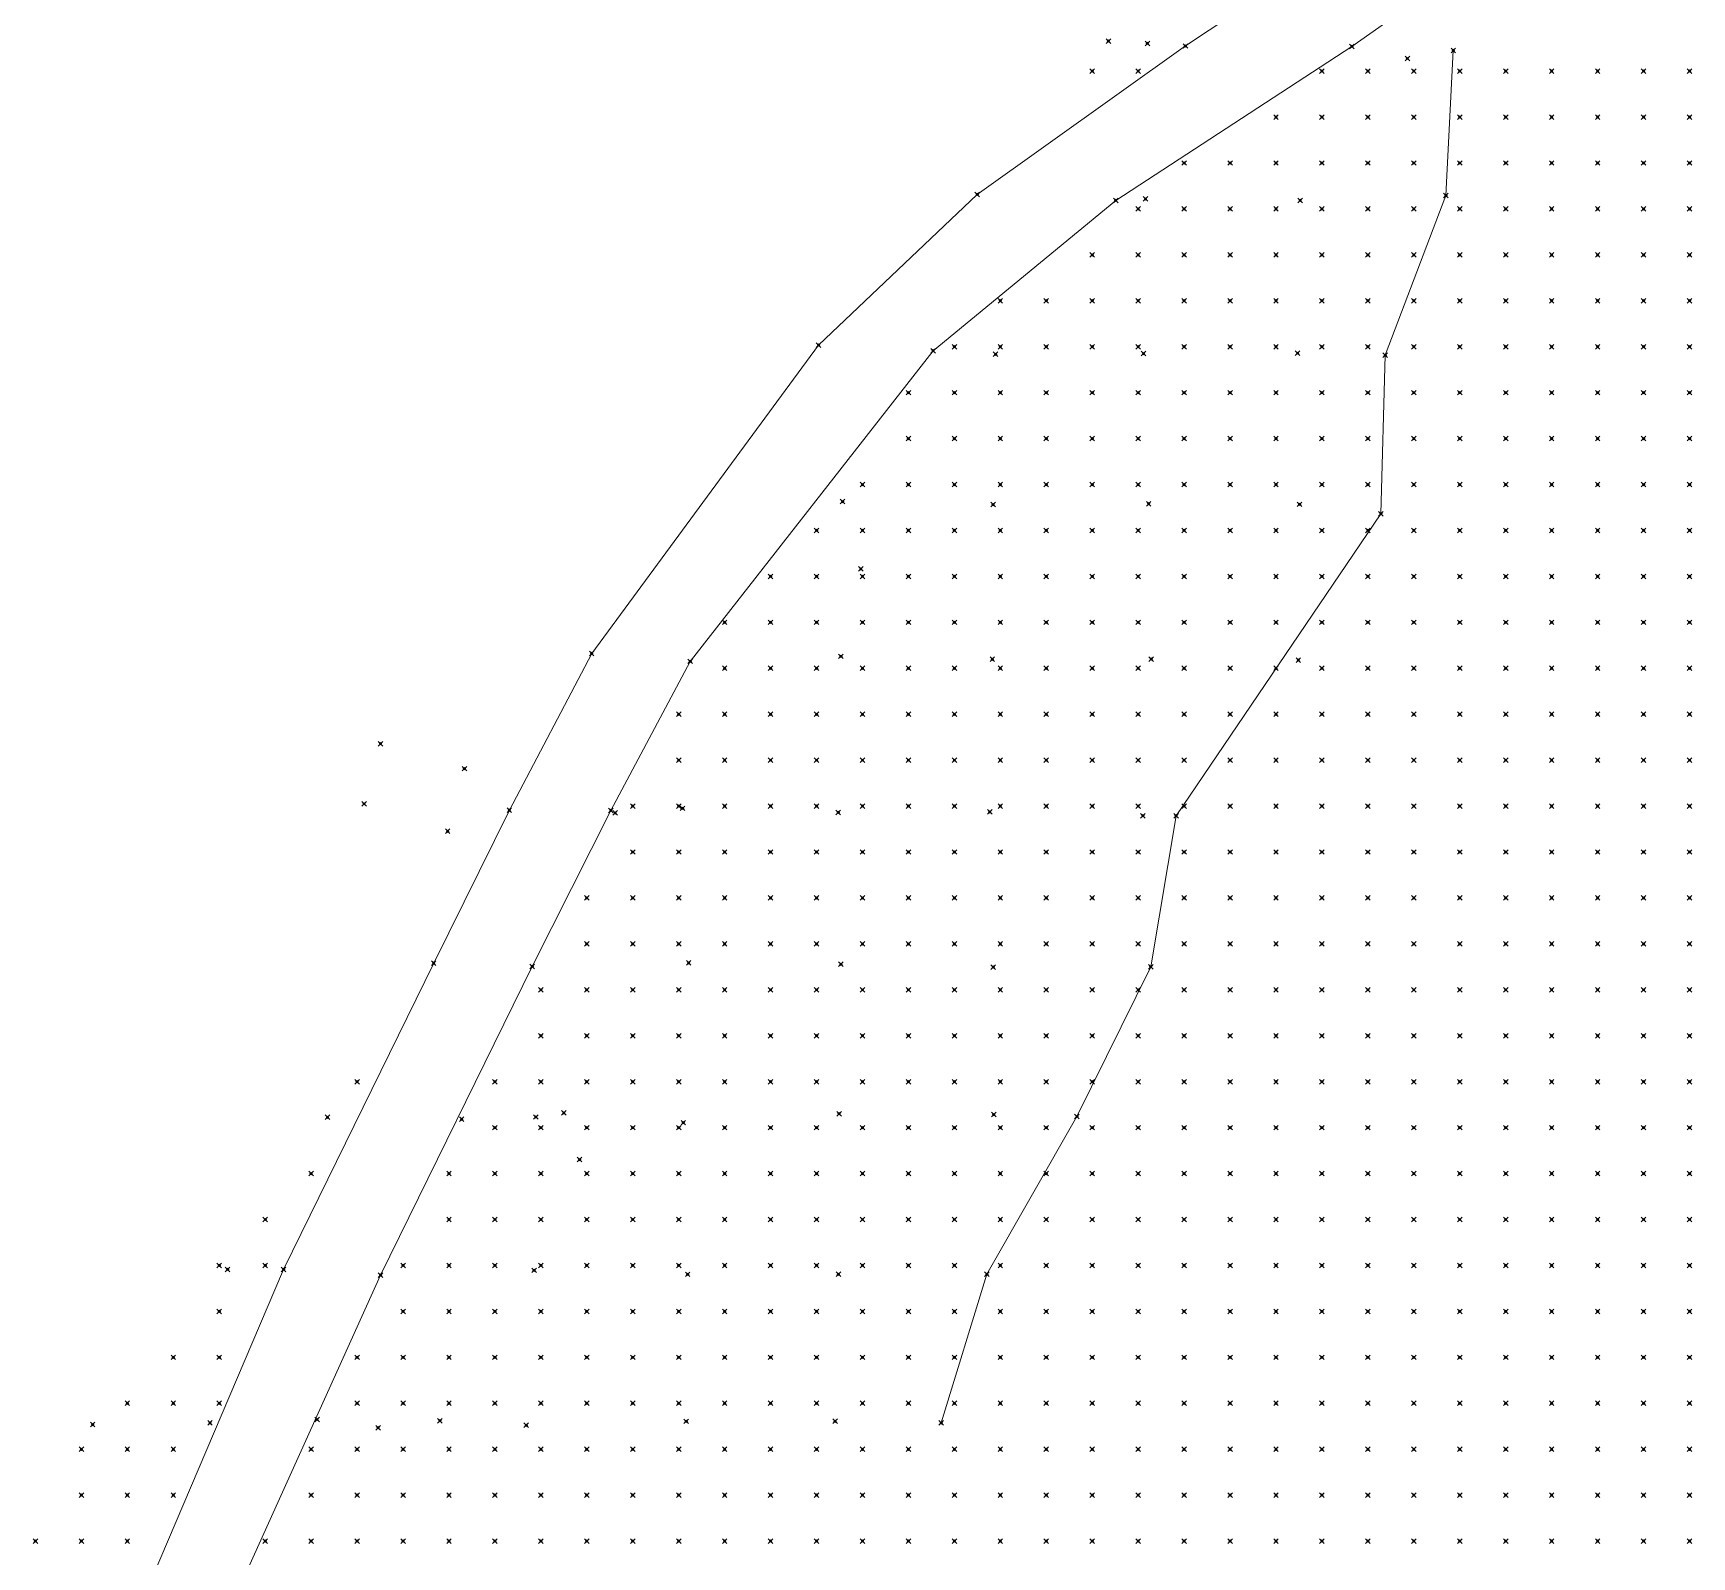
# Model space of a CAD drawing. Header units: metres. Extents: x 441556 to 446409, y 432338 to 461058.
# Drawn here: x 445849.8 to 445958.1, y 432491.5 to 432591 of the extents above; entities that cross this region are included whole.
import ezdxf

# ---------------------------------------------------------------- set-up
doc = ezdxf.new("R2010")
doc.units = ezdxf.units.M
doc.header["$MEASUREMENT"] = 0
doc.header["$PDMODE"] = 35
doc.header["$PDSIZE"] = 0.15
for name, color, linetype, lineweight in [('DTM-BRE-RevN_GRP_ CAROSABIL', 2, 'Continuous', 0), ('DTM-BRE-RevN_GRP_ZID STANCA', 2, 'Continuous', 0), ('DTM-NOK-RevN_LIDAR_co_lidar', 91, 'Continuous', 0), ('DTM-NOK-RevN_RTK', 32, 'Continuous', 0)]:
    doc.layers.add(name, color=color, linetype=linetype, lineweight=lineweight)

msp = doc.modelspace()

# ---------------------------------------------------------------- linework, layer by layer
at = {"layer": 'DTM-BRE-RevN_GRP_ CAROSABIL'}
for p, q in [((445925.064, 432590.175, 317.732), (445940.301, 432600.32, 317.812)), ((445935.935, 432590.144, 317.679), (445950.408, 432600.375, 317.876)), ((445911.479, 432580.484, 317.728), (445925.064, 432590.175, 317.732)), ((445920.518, 432580.089, 317.499), (445935.935, 432590.144, 317.679)), ((445901.115, 432570.644, 317.693), (445911.479, 432580.484, 317.728)), ((445908.594, 432570.27, 317.448), (445920.518, 432580.089, 317.499)), ((445886.306, 432550.509, 317.51), (445901.115, 432570.644, 317.693)), ((445892.738, 432549.994, 317.378), (445908.594, 432570.27, 317.448)), ((445880.932, 432540.279, 317.439), (445886.306, 432550.509, 317.51)), ((445887.555, 432540.262, 317.376), (445892.738, 432549.994, 317.378)), ((445875.991, 432530.288, 317.386), (445880.932, 432540.279, 317.439)), ((445882.422, 432530.075, 317.367), (445887.555, 432540.262, 317.376)), ((445866.19, 432510.288, 317.387), (445875.991, 432530.288, 317.386)), ((445872.521, 432509.921, 317.301), (445882.422, 432530.075, 317.367)), ((445857.622, 432490.144, 317.34), (445866.19, 432510.288, 317.387)), ((445863.687, 432490.338, 317.242), (445872.521, 432509.921, 317.301))]:
    msp.add_line(p, q, dxfattribs=at)
at = {"layer": 'DTM-BRE-RevN_GRP_ZID STANCA'}
for p, q in [((445942.072, 432580.406, 317.667), (445942.554, 432589.883, 317.989)), ((445938.11, 432569.982, 317.192), (445942.072, 432580.406, 317.667)), ((445937.829, 432559.632, 317.355), (445938.11, 432569.982, 317.192)), ((445924.456, 432539.91, 317.011), (445937.829, 432559.632, 317.355)), ((445922.806, 432530.052, 316.981), (445924.456, 432539.91, 317.011)), ((445917.978, 432520.273, 317.262), (445922.806, 432530.052, 316.981)), ((445912.105, 432509.976, 317.019), (445917.978, 432520.273, 317.262)), ((445909.124, 432500.264, 317.192), (445912.105, 432509.976, 317.019))]:
    msp.add_line(p, q, dxfattribs=at)
at = {"layer": 'DTM-NOK-RevN_LIDAR_co_lidar'}
for p in [(445918.982, 432588.533, 317.623), (445921.981, 432588.533, 317.63), (445933.979, 432588.533, 317.624), (445936.978, 432588.533, 317.532), (445939.977, 432588.533, 317.541), (445942.977, 432588.533, 317.73), (445945.976, 432588.533, 317.982), (445948.976, 432588.533, 318.281), (445951.975, 432588.533, 319.297), (445954.974, 432588.533, 319.992), (445957.974, 432588.533, 319.845), (445930.979, 432585.533, 317.578), (445933.979, 432585.533, 317.634), (445936.978, 432585.533, 317.685), (445939.977, 432585.533, 317.58), (445942.977, 432585.533, 317.66), (445945.976, 432585.533, 318.165), (445948.976, 432585.533, 318.366), (445951.975, 432585.533, 323.137), (445954.974, 432585.533, 324.446), (445957.974, 432585.533, 323.581), (445924.98, 432582.534, 317.509), (445927.98, 432582.534, 317.488), (445930.979, 432582.534, 317.579), (445933.979, 432582.534, 317.637), (445936.978, 432582.534, 317.519), (445939.977, 432582.534, 317.538), (445942.977, 432582.534, 317.69), (445945.976, 432582.534, 318.116), (445948.976, 432582.534, 319.229), (445951.975, 432582.534, 328.773), (445954.974, 432582.534, 331.129), (445957.974, 432582.534, 330.775), (445921.981, 432579.535, 317.457), (445924.98, 432579.535, 317.514), (445927.98, 432579.535, 317.543), (445930.979, 432579.535, 317.425), (445933.979, 432579.535, 317.425), (445936.978, 432579.535, 317.444), (445939.977, 432579.535, 317.511), (445942.977, 432579.535, 317.679), (445945.976, 432579.535, 317.961), (445948.976, 432579.535, 318.66), (445951.975, 432579.535, 329.455), (445954.974, 432579.535, 333.124), (445957.974, 432579.535, 332.967), (445918.982, 432576.535, 317.54), (445921.981, 432576.535, 317.618), (445924.98, 432576.535, 317.55), (445927.98, 432576.535, 317.394), (445930.979, 432576.535, 317.385), (445933.979, 432576.535, 317.384), (445936.978, 432576.535, 317.439), (445939.977, 432576.535, 317.522), (445942.977, 432576.535, 318.1), (445945.976, 432576.535, 318.747), (445948.976, 432576.535, 320.452), (445951.975, 432576.535, 328.309), (445954.974, 432576.535, 335.209), (445957.974, 432576.535, 337.385), (445912.983, 432573.536, 317.515), (445915.982, 432573.536, 317.685), (445918.982, 432573.536, 317.855), (445921.981, 432573.536, 317.71), (445924.98, 432573.536, 317.413), (445927.98, 432573.536, 317.383), (445930.979, 432573.536, 317.369), (445933.979, 432573.536, 317.386), (445936.978, 432573.536, 317.361), (445939.977, 432573.536, 317.448), (445942.977, 432573.536, 319.695), (445945.976, 432573.536, 322.691), (445948.976, 432573.536, 322.791), (445951.975, 432573.536, 330.433), (445954.974, 432573.536, 338.042), (445957.974, 432573.536, 340.726), (445909.984, 432570.536, 317.521), (445912.983, 432570.536, 317.728), (445915.982, 432570.536, 317.892), (445918.982, 432570.536, 317.804), (445921.981, 432570.536, 317.502), (445924.98, 432570.536, 317.394), (445927.98, 432570.536, 317.366), (445930.979, 432570.536, 317.354), (445933.979, 432570.536, 317.349), (445936.978, 432570.536, 317.245), (445939.977, 432570.536, 317.361), (445942.977, 432570.536, 319.04), (445945.976, 432570.536, 323.284), (445948.976, 432570.536, 326.225), (445951.975, 432570.536, 338.258), (445954.974, 432570.536, 343.844), (445957.974, 432570.536, 344.15), (445906.984, 432567.537, 317.499), (445909.984, 432567.537, 317.48), (445912.983, 432567.537, 317.822), (445915.982, 432567.537, 317.699), (445918.982, 432567.537, 317.559), (445921.981, 432567.537, 317.414), (445924.98, 432567.537, 317.406), (445927.98, 432567.537, 317.365), (445930.979, 432567.537, 317.336), (445933.979, 432567.537, 317.327), (445936.978, 432567.537, 317.213), (445939.977, 432567.537, 317.592), (445942.977, 432567.537, 319.124), (445945.976, 432567.537, 328.441), (445948.976, 432567.537, 338.711), (445951.975, 432567.537, 347.463), (445954.974, 432567.537, 347.069), (445957.974, 432567.537, 345.468), (445906.984, 432564.538, 317.374), (445909.984, 432564.538, 317.589), (445912.983, 432564.538, 317.672), (445915.982, 432564.538, 317.505), (445918.982, 432564.538, 317.426), (445921.981, 432564.538, 317.401), (445924.98, 432564.538, 317.401), (445927.98, 432564.538, 317.345), (445930.979, 432564.538, 317.289), (445933.979, 432564.538, 317.183), (445936.978, 432564.538, 317.203), (445939.977, 432564.538, 317.513), (445942.977, 432564.538, 319.484), (445945.976, 432564.538, 327.434), (445948.976, 432564.538, 341.494), (445951.975, 432564.538, 348.536), (445954.974, 432564.538, 348.198), (445957.974, 432564.538, 345.866), (445903.985, 432561.538, 317.358), (445906.984, 432561.538, 317.422), (445909.984, 432561.538, 317.51), (445912.983, 432561.538, 317.443), (445915.982, 432561.538, 317.397), (445918.982, 432561.538, 317.379), (445921.981, 432561.538, 317.37), (445924.98, 432561.538, 317.346), (445927.98, 432561.538, 317.28), (445930.979, 432561.538, 317.227), (445933.979, 432561.538, 317.124), (445936.978, 432561.538, 317.325), (445939.977, 432561.538, 317.825), (445942.977, 432561.538, 320.035), (445945.976, 432561.538, 329.507), (445948.976, 432561.538, 342.897), (445951.975, 432561.538, 348.77), (445954.974, 432561.538, 349.051), (445957.974, 432561.538, 348.433), (445900.985, 432558.539, 317.472), (445903.985, 432558.539, 317.356), (445906.984, 432558.539, 317.454), (445909.984, 432558.539, 317.334), (445912.983, 432558.539, 317.363), (445915.982, 432558.539, 317.352), (445918.982, 432558.539, 317.376), (445921.981, 432558.539, 317.333), (445924.98, 432558.539, 317.275), (445927.98, 432558.539, 317.203), (445930.979, 432558.539, 317.127), (445933.979, 432558.539, 317.142), (445936.978, 432558.539, 317.42), (445939.977, 432558.539, 318.081), (445942.977, 432558.539, 323.237), (445945.976, 432558.539, 331.054), (445948.976, 432558.539, 342.031), (445951.975, 432558.539, 348.628), (445954.974, 432558.539, 349.792), (445957.974, 432558.539, 348.752), (445897.986, 432555.539, 317.45), (445900.985, 432555.539, 317.485), (445903.985, 432555.539, 317.46), (445906.984, 432555.539, 317.205), (445909.984, 432555.539, 317.256), (445912.983, 432555.539, 317.329), (445915.982, 432555.539, 317.34), (445918.982, 432555.539, 317.335), (445921.981, 432555.539, 317.266), (445924.98, 432555.539, 317.239), (445927.98, 432555.539, 317.183), (445930.979, 432555.539, 317.119), (445933.979, 432555.539, 317.238), (445936.978, 432555.539, 317.685), (445939.977, 432555.539, 319.369), (445942.977, 432555.539, 325.037), (445945.976, 432555.539, 333.137), (445948.976, 432555.539, 338.321), (445951.975, 432555.539, 349.038), (445954.974, 432555.539, 350.306), (445957.974, 432555.539, 350.611), (445894.987, 432552.54, 317.435), (445897.986, 432552.54, 317.366), (445900.985, 432552.54, 317.512), (445903.985, 432552.54, 317.201), (445906.984, 432552.54, 317.114), (445909.984, 432552.54, 317.209), (445912.983, 432552.54, 317.279), (445915.982, 432552.54, 317.322), (445918.982, 432552.54, 317.285), (445921.981, 432552.54, 317.229), (445924.98, 432552.54, 317.214), (445927.98, 432552.54, 317.193), (445930.979, 432552.54, 317.24), (445933.979, 432552.54, 317.479), (445936.978, 432552.54, 317.801), (445939.977, 432552.54, 325.214), (445942.977, 432552.54, 327.221), (445945.976, 432552.54, 327.821), (445948.976, 432552.54, 349.34), (445951.975, 432552.54, 351.546), (445954.974, 432552.54, 351.506), (445957.974, 432552.54, 351.36), (445894.987, 432549.541, 317.338), (445897.986, 432549.541, 317.519), (445900.985, 432549.541, 317.181), (445903.985, 432549.541, 317.015), (445906.984, 432549.541, 317.065), (445909.984, 432549.541, 317.196), (445912.983, 432549.541, 317.263), (445915.982, 432549.541, 317.254), (445918.982, 432549.541, 317.198), (445921.981, 432549.541, 317.159), (445924.98, 432549.541, 317.157), (445927.98, 432549.541, 317.193), (445930.979, 432549.541, 317.299), (445933.979, 432549.541, 317.742), (445936.978, 432549.541, 318.243), (445939.977, 432549.541, 327.367), (445942.977, 432549.541, 339.962), (445945.976, 432549.541, 342.688), (445948.976, 432549.541, 351.286), (445951.975, 432549.541, 352.13), (445954.974, 432549.541, 352.328), (445957.974, 432549.541, 352.631), (445891.987, 432546.541, 317.433), (445894.987, 432546.541, 317.428), (445897.986, 432546.541, 317.556), (445900.985, 432546.541, 317.143), (445903.985, 432546.541, 317.013), (445906.984, 432546.541, 317.061), (445909.984, 432546.541, 317.181), (445912.983, 432546.541, 317.264), (445915.982, 432546.541, 317.217), (445918.982, 432546.541, 317.172), (445921.981, 432546.541, 317.117), (445924.98, 432546.541, 317.094), (445927.98, 432546.541, 317.218), (445930.979, 432546.541, 317.658), (445933.979, 432546.541, 319.988), (445936.978, 432546.541, 322.143), (445939.977, 432546.541, 332.865), (445942.977, 432546.541, 345.561), (445945.976, 432546.541, 351.189), (445948.976, 432546.541, 351.998), (445951.975, 432546.541, 352.529), (445954.974, 432546.541, 352.975), (445957.974, 432546.541, 353.212), (445891.987, 432543.542, 317.373), (445894.987, 432543.542, 317.459), (445897.986, 432543.542, 317.382), (445900.985, 432543.542, 317.158), (445903.985, 432543.542, 317.138), (445906.984, 432543.542, 317.154), (445909.984, 432543.542, 317.222), (445912.983, 432543.542, 317.234), (445915.982, 432543.542, 317.204), (445918.982, 432543.542, 317.14), (445921.981, 432543.542, 317.055), (445924.98, 432543.542, 317.074), (445927.98, 432543.542, 318.239), (445930.979, 432543.542, 320.244), (445933.979, 432543.542, 330.089), (445936.978, 432543.542, 333.431), (445939.977, 432543.542, 341.855), (445942.977, 432543.542, 349.688), (445945.976, 432543.542, 351.681), (445948.976, 432543.542, 352.607), (445951.975, 432543.542, 353.027), (445954.974, 432543.542, 353.484), (445957.974, 432543.542, 353.683), (445888.988, 432540.543, 317.381), (445891.987, 432540.543, 317.449), (445894.987, 432540.543, 317.521), (445897.986, 432540.543, 317.268), (445900.985, 432540.543, 317.195), (445903.985, 432540.543, 317.247), (445906.984, 432540.543, 317.277), (445909.984, 432540.543, 317.256), (445912.983, 432540.543, 317.18), (445915.982, 432540.543, 317.12), (445918.982, 432540.543, 317.067), (445921.981, 432540.543, 317.017), (445924.98, 432540.543, 317.148), (445927.98, 432540.543, 320.376), (445930.979, 432540.543, 326.031), (445933.979, 432540.543, 329.06), (445936.978, 432540.543, 337.726), (445939.977, 432540.543, 347.628), (445942.977, 432540.543, 351.026), (445945.976, 432540.543, 351.921), (445948.976, 432540.543, 352.873), (445951.975, 432540.543, 353.205), (445954.974, 432540.543, 353.676), (445957.974, 432540.543, 354.013), (445888.988, 432537.543, 317.222), (445891.987, 432537.543, 317.553), (445894.987, 432537.543, 317.4), (445897.986, 432537.543, 317.15), (445900.985, 432537.543, 317.162), (445903.985, 432537.543, 317.23), (445906.984, 432537.543, 317.271), (445909.984, 432537.543, 317.216), (445912.983, 432537.543, 317.13), (445915.982, 432537.543, 317.08), (445918.982, 432537.543, 317), (445921.981, 432537.543, 316.965), (445924.98, 432537.543, 317.133), (445927.98, 432537.543, 320.518), (445930.979, 432537.543, 331.667), (445933.979, 432537.543, 335.2), (445936.978, 432537.543, 342.746), (445939.977, 432537.543, 349.428), (445942.977, 432537.543, 351.12), (445945.976, 432537.543, 352.196), (445948.976, 432537.543, 353.069), (445951.975, 432537.543, 353.48), (445954.974, 432537.543, 354.257), (445957.974, 432537.543, 354.624), (445885.988, 432534.544, 317.324), (445888.988, 432534.544, 317.141), (445891.987, 432534.544, 317.351), (445894.987, 432534.544, 317.184), (445897.986, 432534.544, 317.101), (445900.985, 432534.544, 317.159), (445903.985, 432534.544, 317.183), (445906.984, 432534.544, 317.192), (445909.984, 432534.544, 317.132), (445912.983, 432534.544, 317.058), (445915.982, 432534.544, 316.983), (445918.982, 432534.544, 316.872), (445921.981, 432534.544, 316.912), (445924.98, 432534.544, 317.163), (445927.98, 432534.544, 319.521), (445930.979, 432534.544, 336.139), (445933.979, 432534.544, 339.125), (445936.978, 432534.544, 344.663), (445939.977, 432534.544, 349.59), (445942.977, 432534.544, 350.989), (445945.976, 432534.544, 352.415), (445948.976, 432534.544, 353.096), (445951.975, 432534.544, 353.678), (445954.974, 432534.544, 354.57), (445957.974, 432534.544, 355.085), (445885.988, 432531.544, 317.02), (445888.988, 432531.544, 317.002), (445891.987, 432531.544, 317.075), (445894.987, 432531.544, 316.981), (445897.986, 432531.544, 317.041), (445900.985, 432531.544, 317.106), (445903.985, 432531.544, 317.146), (445906.984, 432531.544, 317.146), (445909.984, 432531.544, 317.064), (445912.983, 432531.544, 316.985), (445915.982, 432531.544, 316.921), (445918.982, 432531.544, 316.856), (445921.981, 432531.544, 316.903), (445924.98, 432531.544, 317.336), (445927.98, 432531.544, 321.51), (445930.979, 432531.544, 333.814), (445933.979, 432531.544, 340.399), (445936.978, 432531.544, 347.695), (445939.977, 432531.544, 349.743), (445942.977, 432531.544, 350.71), (445945.976, 432531.544, 352.268), (445948.976, 432531.544, 353.021), (445951.975, 432531.544, 353.784), (445954.974, 432531.544, 354.72), (445957.974, 432531.544, 355.189), (445882.989, 432528.545, 317.336), (445885.988, 432528.545, 317.027), (445888.988, 432528.545, 317.073), (445891.987, 432528.545, 316.951), (445894.987, 432528.545, 316.92), (445897.986, 432528.545, 316.975), (445900.985, 432528.545, 317.064), (445903.985, 432528.545, 317.106), (445906.984, 432528.545, 317.091), (445909.984, 432528.545, 317.016), (445912.983, 432528.545, 316.937), (445915.982, 432528.545, 316.856), (445918.982, 432528.545, 316.892), (445921.981, 432528.545, 317.085), (445924.98, 432528.545, 318.053), (445927.98, 432528.545, 320.771), (445930.979, 432528.545, 333.3), (445933.979, 432528.545, 344.651), (445936.978, 432528.545, 347.915), (445939.977, 432528.545, 349.729), (445942.977, 432528.545, 350.51), (445945.976, 432528.545, 352.194), (445948.976, 432528.545, 352.894), (445951.975, 432528.545, 353.736), (445954.974, 432528.545, 354.658), (445957.974, 432528.545, 355.049), (445882.989, 432525.546, 317.132), (445885.988, 432525.546, 317.11), (445888.988, 432525.546, 316.94), (445891.987, 432525.546, 316.894), (445894.987, 432525.546, 316.922), (445897.986, 432525.546, 316.934), (445900.985, 432525.546, 316.965), (445903.985, 432525.546, 317.007), (445906.984, 432525.546, 317.038), (445909.984, 432525.546, 316.98), (445912.983, 432525.546, 316.896), (445915.982, 432525.546, 316.904), (445918.982, 432525.546, 316.978), (445921.981, 432525.546, 318.212), (445924.98, 432525.546, 321.043), (445927.98, 432525.546, 325.674), (445930.979, 432525.546, 336.444), (445933.979, 432525.546, 343.582), (445936.978, 432525.546, 347.005), (445939.977, 432525.546, 349.157), (445942.977, 432525.546, 350.423), (445945.976, 432525.546, 351.996), (445948.976, 432525.546, 352.591), (445951.975, 432525.546, 353.145), (445954.974, 432525.546, 354.175), (445957.974, 432525.546, 354.604), (445870.992, 432522.546, 317.423), (445879.99, 432522.546, 317.324), (445882.989, 432522.546, 317.049), (445885.988, 432522.546, 317.302), (445888.988, 432522.546, 316.918), (445891.987, 432522.546, 316.906), (445894.987, 432522.546, 316.959), (445897.986, 432522.546, 317.006), (445900.985, 432522.546, 317.053), (445903.985, 432522.546, 317.095), (445906.984, 432522.546, 317.04), (445909.984, 432522.546, 316.972), (445912.983, 432522.546, 316.893), (445915.982, 432522.546, 316.96), (445918.982, 432522.546, 317.195), (445921.981, 432522.546, 318.015), (445924.98, 432522.546, 322.31), (445927.98, 432522.546, 329.25), (445930.979, 432522.546, 336.728), (445933.979, 432522.546, 343.325), (445936.978, 432522.546, 346.241), (445939.977, 432522.546, 348.465), (445942.977, 432522.546, 350.165), (445945.976, 432522.546, 351.142), (445948.976, 432522.546, 351.947), (445951.975, 432522.546, 352.412), (445954.974, 432522.546, 353.232), (445957.974, 432522.546, 354.086), (445879.99, 432519.547, 317.125), (445882.989, 432519.547, 317.378), (445885.988, 432519.547, 317.009), (445888.988, 432519.547, 316.847), (445891.987, 432519.547, 316.968), (445894.987, 432519.547, 317.034), (445897.986, 432519.547, 317.069), (445900.985, 432519.547, 317.116), (445903.985, 432519.547, 317.112), (445906.984, 432519.547, 317.041), (445909.984, 432519.547, 316.938), (445912.983, 432519.547, 316.899), (445915.982, 432519.547, 316.982), (445918.982, 432519.547, 317.262), (445921.981, 432519.547, 319.026), (445924.98, 432519.547, 325.881), (445927.98, 432519.547, 331.257), (445930.979, 432519.547, 337.805), (445933.979, 432519.547, 343.261), (445936.978, 432519.547, 345.595), (445939.977, 432519.547, 347.735), (445942.977, 432519.547, 349.308), (445945.976, 432519.547, 349.949), (445948.976, 432519.547, 350.674), (445951.975, 432519.547, 351.532), (445954.974, 432519.547, 352.43), (445957.974, 432519.547, 353.461), (445867.992, 432516.547, 317.417), (445876.99, 432516.547, 317.218), (445879.99, 432516.547, 317.047), (445882.989, 432516.547, 317.467), (445885.988, 432516.547, 316.919), (445888.988, 432516.547, 316.863), (445891.987, 432516.547, 317.069), (445894.987, 432516.547, 317.14), (445897.986, 432516.547, 317.139), (445900.985, 432516.547, 317.141), (445903.985, 432516.547, 317.082), (445906.984, 432516.547, 317.02), (445909.984, 432516.547, 316.94), (445912.983, 432516.547, 316.938), (445915.982, 432516.547, 316.988), (445918.982, 432516.547, 317.499), (445921.981, 432516.547, 319.791), (445924.98, 432516.547, 328.923), (445927.98, 432516.547, 331.499), (445930.979, 432516.547, 338.692), (445933.979, 432516.547, 343.06), (445936.978, 432516.547, 344.856), (445939.977, 432516.547, 345.722), (445942.977, 432516.547, 348.473), (445945.976, 432516.547, 349.167), (445948.976, 432516.547, 350.024), (445951.975, 432516.547, 351.252), (445954.974, 432516.547, 352.222), (445957.974, 432516.547, 352.895), (445864.993, 432513.548, 317.417), (445876.99, 432513.548, 317.019), (445879.99, 432513.548, 317.318), (445882.989, 432513.548, 317.226), (445885.988, 432513.548, 316.939), (445888.988, 432513.548, 316.912), (445891.987, 432513.548, 317.111), (445894.987, 432513.548, 317.17), (445897.986, 432513.548, 317.104), (445900.985, 432513.548, 317.078), (445903.985, 432513.548, 317.043), (445906.984, 432513.548, 317), (445909.984, 432513.548, 316.948), (445912.983, 432513.548, 316.962), (445915.982, 432513.548, 317.129), (445918.982, 432513.548, 318.132), (445921.981, 432513.548, 319.884), (445924.98, 432513.548, 327.825), (445927.98, 432513.548, 333.046), (445930.979, 432513.548, 337.193), (445933.979, 432513.548, 340.578), (445936.978, 432513.548, 342.024), (445939.977, 432513.548, 343.817), (445942.977, 432513.548, 348.12), (445945.976, 432513.548, 347.573), (445948.976, 432513.548, 348.591), (445951.975, 432513.548, 350.671), (445954.974, 432513.548, 352.006), (445957.974, 432513.548, 352.656), (445861.993, 432510.549, 317.313), (445864.993, 432510.549, 317.414), (445873.991, 432510.549, 317.246), (445876.99, 432510.549, 316.94), (445879.99, 432510.549, 317.287), (445882.989, 432510.549, 316.963), (445885.988, 432510.549, 316.931), (445888.988, 432510.549, 317.013), (445891.987, 432510.549, 317.165), (445894.987, 432510.549, 317.205), (445897.986, 432510.549, 317.168), (445900.985, 432510.549, 317.087), (445903.985, 432510.549, 316.975), (445906.984, 432510.549, 316.955), (445909.984, 432510.549, 316.961), (445912.983, 432510.549, 317.159), (445915.982, 432510.549, 317.685), (445918.982, 432510.549, 318.374), (445921.981, 432510.549, 322.163), (445924.98, 432510.549, 328.999), (445927.98, 432510.549, 333.692), (445930.979, 432510.549, 336.174), (445933.979, 432510.549, 338.414), (445936.978, 432510.549, 339.64), (445939.977, 432510.549, 341.689), (445942.977, 432510.549, 345.091), (445945.976, 432510.549, 345.995), (445948.976, 432510.549, 347.58), (445951.975, 432510.549, 350.19), (445954.974, 432510.549, 351.465), (445957.974, 432510.549, 352.499), (445861.993, 432507.549, 317.35), (445873.991, 432507.549, 316.91), (445876.99, 432507.549, 317.178), (445879.99, 432507.549, 317.19), (445882.989, 432507.549, 316.96), (445885.988, 432507.549, 316.956), (445888.988, 432507.549, 317.059), (445891.987, 432507.549, 317.158), (445894.987, 432507.549, 317.207), (445897.986, 432507.549, 317.171), (445900.985, 432507.549, 317.057), (445903.985, 432507.549, 316.974), (445906.984, 432507.549, 316.988), (445909.984, 432507.549, 317.003), (445912.983, 432507.549, 317.299), (445915.982, 432507.549, 317.692), (445918.982, 432507.549, 317.991), (445921.981, 432507.549, 321.892), (445924.98, 432507.549, 328.456), (445927.98, 432507.549, 332.024), (445930.979, 432507.549, 334.216), (445933.979, 432507.549, 336.29), (445936.978, 432507.549, 337.388), (445939.977, 432507.549, 340.206), (445942.977, 432507.549, 341.91), (445945.976, 432507.549, 345.36), (445948.976, 432507.549, 347.729), (445951.975, 432507.549, 349.02), (445954.974, 432507.549, 350.402), (445957.974, 432507.549, 352.132), (445858.994, 432504.55, 317.284), (445861.993, 432504.55, 317.345), (445870.992, 432504.55, 317.238), (445873.991, 432504.55, 316.916), (445876.99, 432504.55, 317.199), (445879.99, 432504.55, 317.085), (445882.989, 432504.55, 317.039), (445885.988, 432504.55, 317.023), (445888.988, 432504.55, 317.081), (445891.987, 432504.55, 317.134), (445894.987, 432504.55, 317.218), (445897.986, 432504.55, 317.188), (445900.985, 432504.55, 317.119), (445903.985, 432504.55, 317.085), (445906.984, 432504.55, 317.062), (445909.984, 432504.55, 317.062), (445912.983, 432504.55, 317.414), (445915.982, 432504.55, 318.027), (445918.982, 432504.55, 318.918), (445921.981, 432504.55, 325.814), (445924.98, 432504.55, 328.068), (445927.98, 432504.55, 330.806), (445930.979, 432504.55, 332.273), (445933.979, 432504.55, 334.347), (445936.978, 432504.55, 336.618), (445939.977, 432504.55, 339.752), (445942.977, 432504.55, 340.909), (445945.976, 432504.55, 343.66), (445948.976, 432504.55, 346.638), (445951.975, 432504.55, 348.531), (445954.974, 432504.55, 350.478), (445957.974, 432504.55, 352.182), (445855.995, 432501.551, 317.214), (445858.994, 432501.551, 317.3), (445861.993, 432501.551, 317.316), (445870.992, 432501.551, 316.931), (445873.991, 432501.551, 317.162), (445876.99, 432501.551, 317.147), (445879.99, 432501.551, 317.122), (445882.989, 432501.551, 317.137), (445885.988, 432501.551, 317.169), (445888.988, 432501.551, 317.154), (445891.987, 432501.551, 317.138), (445894.987, 432501.551, 317.184), (445897.986, 432501.551, 317.176), (445900.985, 432501.551, 317.194), (445903.985, 432501.551, 317.153), (445906.984, 432501.551, 317.181), (445909.984, 432501.551, 317.177), (445912.983, 432501.551, 317.482), (445915.982, 432501.551, 317.709), (445918.982, 432501.551, 319.825), (445921.981, 432501.551, 324.499), (445924.98, 432501.551, 324.862), (445927.98, 432501.551, 328.203), (445930.979, 432501.551, 331.087), (445933.979, 432501.551, 332.718), (445936.978, 432501.551, 334.819), (445939.977, 432501.551, 336.743), (445942.977, 432501.551, 339.394), (445945.976, 432501.551, 341.009), (445948.976, 432501.551, 345.663), (445951.975, 432501.551, 346.88), (445954.974, 432501.551, 350.712), (445957.974, 432501.551, 352.262), (445852.995, 432498.551, 317.249), (445855.995, 432498.551, 317.213), (445858.994, 432498.551, 317.283), (445867.992, 432498.551, 317.173), (445870.992, 432498.551, 317.101), (445873.991, 432498.551, 317.494), (445876.99, 432498.551, 317.253), (445879.99, 432498.551, 317.169), (445882.989, 432498.551, 317.202), (445885.988, 432498.551, 317.243), (445888.988, 432498.551, 317.202), (445891.987, 432498.551, 317.177), (445894.987, 432498.551, 317.178), (445897.986, 432498.551, 317.18), (445900.985, 432498.551, 317.214), (445903.985, 432498.551, 317.221), (445906.984, 432498.551, 317.272), (445909.984, 432498.551, 317.299), (445912.983, 432498.551, 317.443), (445915.982, 432498.551, 317.626), (445918.982, 432498.551, 319.604), (445921.981, 432498.551, 321.018), (445924.98, 432498.551, 323.092), (445927.98, 432498.551, 324.701), (445930.979, 432498.551, 330.756), (445933.979, 432498.551, 332.54), (445936.978, 432498.551, 333.806), (445939.977, 432498.551, 336.083), (445942.977, 432498.551, 337.772), (445945.976, 432498.551, 342.097), (445948.976, 432498.551, 345.427), (445951.975, 432498.551, 347.826), (445954.974, 432498.551, 351.551), (445957.974, 432498.551, 352.59), (445852.995, 432495.552, 317.312), (445855.995, 432495.552, 317.19), (445858.994, 432495.552, 317.274), (445867.992, 432495.552, 316.992), (445870.992, 432495.552, 317.623), (445873.991, 432495.552, 317.83), (445876.99, 432495.552, 317.578), (445879.99, 432495.552, 317.16), (445882.989, 432495.552, 317.221), (445885.988, 432495.552, 317.215), (445888.988, 432495.552, 317.16), (445891.987, 432495.552, 317.118), (445894.987, 432495.552, 317.115), (445897.986, 432495.552, 317.081), (445900.985, 432495.552, 317.141), (445903.985, 432495.552, 317.298), (445906.984, 432495.552, 317.428), (445909.984, 432495.552, 317.627), (445912.983, 432495.552, 317.655), (445915.982, 432495.552, 317.852), (445918.982, 432495.552, 318.761), (445921.981, 432495.552, 319.103), (445924.98, 432495.552, 319.397), (445927.98, 432495.552, 320.991), (445930.979, 432495.552, 330.554), (445933.979, 432495.552, 333.151), (445936.978, 432495.552, 330.902), (445939.977, 432495.552, 335.89), (445942.977, 432495.552, 339.184), (445945.976, 432495.552, 343.129), (445948.976, 432495.552, 345.459), (445951.975, 432495.552, 350.103), (445954.974, 432495.552, 351.923), (445957.974, 432495.552, 352.685), (445849.996, 432492.552, 317.347), (445852.995, 432492.552, 317.394), (445855.995, 432492.552, 317.293), (445864.993, 432492.552, 317.271), (445867.992, 432492.552, 316.963), (445870.992, 432492.552, 317.732), (445873.991, 432492.552, 317.934), (445876.99, 432492.552, 317.305), (445879.99, 432492.552, 316.971), (445882.989, 432492.552, 317.064), (445885.988, 432492.552, 317.077), (445888.988, 432492.552, 316.929), (445891.987, 432492.552, 316.814), (445894.987, 432492.552, 316.767), (445897.986, 432492.552, 316.795), (445900.985, 432492.552, 317.005), (445903.985, 432492.552, 317.602), (445906.984, 432492.552, 317.865), (445909.984, 432492.552, 318.169), (445912.983, 432492.552, 317.993), (445915.982, 432492.552, 318.048), (445918.982, 432492.552, 319.864), (445921.981, 432492.552, 318.463), (445924.98, 432492.552, 318.237), (445927.98, 432492.552, 319.963), (445930.979, 432492.552, 332.093), (445933.979, 432492.552, 335.127), (445936.978, 432492.552, 333.106), (445939.977, 432492.552, 338.05), (445942.977, 432492.552, 339.585), (445945.976, 432492.552, 341.072), (445948.976, 432492.552, 346.572), (445951.975, 432492.552, 351.367), (445954.974, 432492.552, 352.061), (445957.974, 432492.552, 352.864)]:
    msp.add_point(p, dxfattribs=at)
at = {"layer": 'DTM-NOK-RevN_RTK'}
for p in [(445920.041, 432590.49, 317.607), (445922.586, 432590.338, 317.664), (445925.064, 432590.175, 317.732), (445935.935, 432590.144, 317.679), (445939.556, 432589.356, 318.038), (445942.554, 432589.883, 317.989), (445911.479, 432580.484, 317.728), (445942.072, 432580.406, 317.667), (445920.518, 432580.089, 317.499), (445922.46, 432580.187, 317.464), (445932.556, 432580.093, 317.421), (445901.115, 432570.644, 317.693), (445908.594, 432570.27, 317.448), (445912.675, 432570.044, 317.706), (445922.33, 432570.088, 317.45), (445932.384, 432570.117, 317.341), (445938.11, 432569.982, 317.192), (445902.686, 432560.424, 317.349), (445912.507, 432560.23, 317.381), (445922.664, 432560.283, 317.317), (445932.521, 432560.247, 317.141), (445937.829, 432559.632, 317.355), (445903.876, 432556.032, 317.437), (445886.306, 432550.509, 317.51), (445892.738, 432549.994, 317.378), (445902.578, 432550.32, 317.116), (445912.459, 432550.129, 317.269), (445922.831, 432550.143, 317.194), (445932.438, 432550.078, 317.315), (445872.52, 432544.613, 317.794), (445877.999, 432542.987, 317.721), (445871.449, 432540.69, 317.769), (445880.932, 432540.279, 317.439), (445887.555, 432540.262, 317.376), (445892.24, 432540.394, 317.399), (445912.295, 432540.16, 317.189), (445887.84, 432540.094, 317.349), (445902.402, 432540.128, 317.158), (445922.292, 432539.911, 317.033), (445924.456, 432539.91, 317.011), (445876.906, 432538.899, 317.745), (445875.991, 432530.288, 317.386), (445882.422, 432530.075, 317.367), (445892.636, 432530.306, 316.978), (445902.572, 432530.214, 317.113), (445912.521, 432530.028, 317.003), (445922.806, 432530.052, 316.981), (445869.06, 432520.222, 317.434), (445877.818, 432520.093, 317.341), (445882.66, 432520.241, 317.372), (445884.488, 432520.511, 317.285), (445892.289, 432519.869, 316.973), (445902.459, 432520.456, 317.132), (445912.553, 432520.4, 316.882), (445917.978, 432520.273, 317.262), (445885.512, 432517.461, 317.042), (445862.54, 432510.289, 317.348), (445866.19, 432510.288, 317.387), (445872.521, 432509.921, 317.301), (445882.546, 432510.227, 316.912), (445892.571, 432509.97, 317.212), (445902.415, 432509.976, 317.044), (445912.105, 432509.976, 317.019), (445853.729, 432500.155, 317.197), (445861.39, 432500.265, 317.345), (445868.381, 432500.49, 317.221), (445876.4, 432500.405, 317.136), (445882.036, 432500.113, 317.113), (445892.48, 432500.369, 317.226), (445902.196, 432500.375, 317.216), (445909.124, 432500.264, 317.192), (445872.365, 432499.952, 317.338)]:
    msp.add_point(p, dxfattribs=at)

doc.saveas('drawing.dxf')
